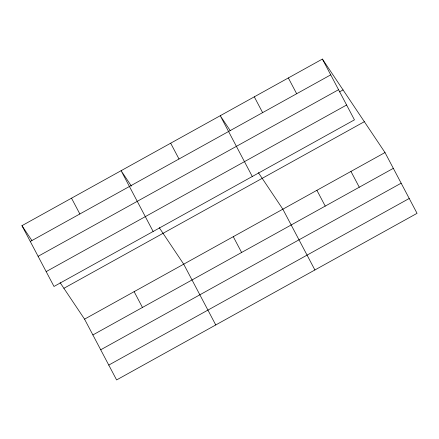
<?xml version="1.0" encoding="UTF-8"?>
<svg xmlns="http://www.w3.org/2000/svg" width="439" height="439" viewBox="0 0 439 439"><rect width="100%" height="100%" fill="white"/><g stroke="black" fill="none" stroke-linecap="round" stroke-linejoin="round"><path stroke-width="0.66" d="M322.396 59.067L354.443 119.852L53.997 286.458L21.95 225.673L322.396 59.067L385.003 152.542L417.05 213.327L116.604 379.933L84.557 319.148L60.094 282.628M30.275 241.466L330.726 74.86M38.105 256.316L338.551 89.704M339.473 91.899L343.057 89.913M46.172 271.609L346.618 105.003M63.896 288.302L364.343 121.696M84.557 319.148L385.003 152.542M92.881 334.941L393.328 168.335M100.707 349.79L401.158 183.178M108.773 365.083L409.219 198.477M230.206 130.586L220.246 115.715L252.293 176.5M258.39 172.664L282.848 209.189L314.9 269.974M131.426 186.12L121.098 170.694L153.145 231.479M159.242 227.649L183.7 264.168L215.752 324.953M21.95 225.673L31.91 240.545M350.953 171.424L359.278 187.217M288.346 77.95L296.671 93.743M316.903 190.306L325.228 206.094M254.296 96.832L262.621 112.625M233.274 236.676L241.604 252.469M170.672 143.202L178.997 158.995M134.131 291.661L142.456 307.448M71.524 198.187L79.849 213.974"/></g></svg>
